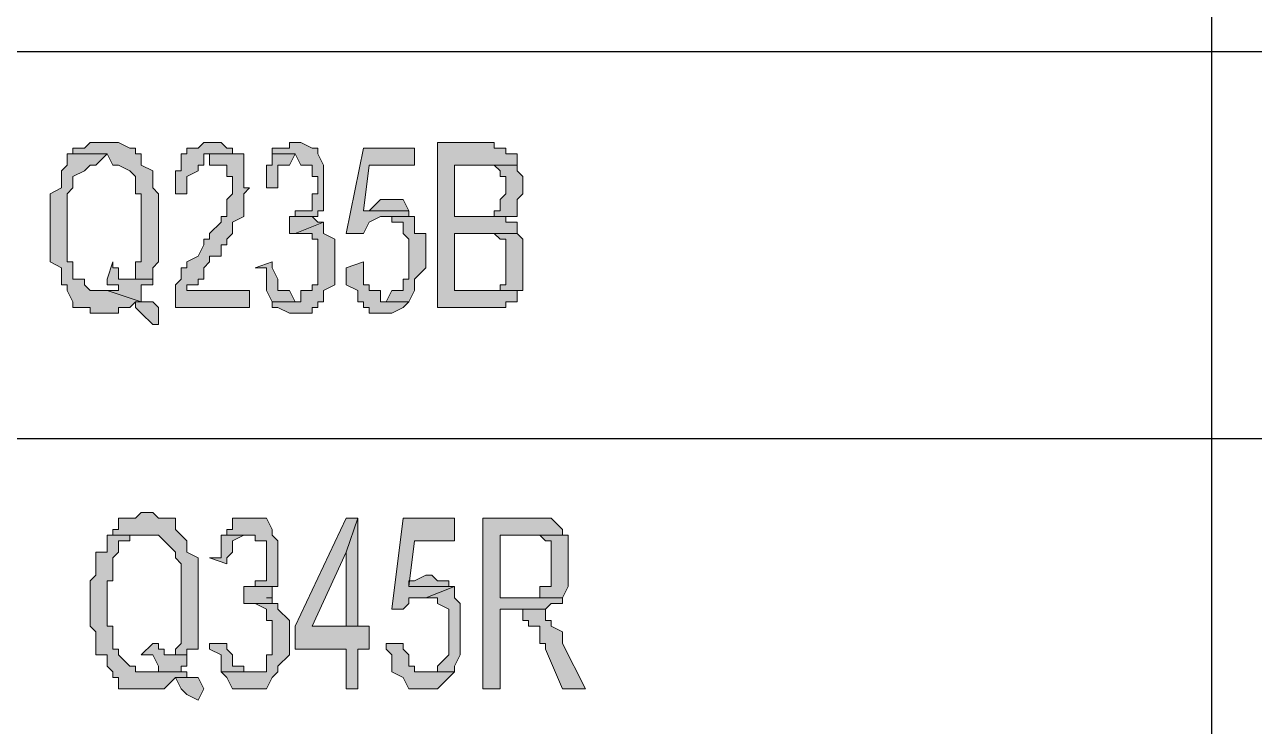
# Model space of a CAD drawing. Header units: millimetres. Extents: x 20 to 821, y 1 to 1134.
# Drawn here: x 677.79 to 716.67, y 190.48 to 212.67 of the extents above; entities that cross this region are included whole.
import ezdxf

# ---------------------------------------------------------------- set-up
doc = ezdxf.new("R2010")
doc.units = ezdxf.units.MM
doc.layers.add('1', color=7, linetype='Continuous')

msp = doc.modelspace()

# ---------------------------------------------------------------- hatches: boundary and pattern name
h = msp.add_hatch(color=0)
h.dxf.hatch_style = 2
h.paths.add_polyline_path([(680.4, 208.941732), (679.86, 208.941732), (679.68, 208.761732), (679.32, 208.761732), (679.32, 208.581732), (680.4, 208.581732), (680.58, 208.221732), (680.76, 208.221732), (681.12, 208.041732), (681.3, 207.861732), (681.3, 207.501732), (681.3, 207.321732), (681.48, 207.321732), (681.48, 207.141732), (681.48, 205.161732), (681.3, 205.161732), (681.3, 204.621732), (681.12, 204.621732), (681.84, 204.621732), (681.84, 204.981732), (682.02, 205.161732), (682.02, 207.321732), (681.84, 207.501732), (681.84, 208.041732), (681.48, 208.221732), (681.48, 208.581732), (681.3, 208.581732), (681.3, 208.761732), (681.12, 208.761732), (680.76, 208.941732)])
h = msp.add_hatch(color=0)
h.dxf.hatch_style = 2
h.paths.add_polyline_path([(683.64, 208.941732), (683.46, 208.941732), (683.28, 208.761732), (682.92, 208.761732), (682.92, 208.581732), (682.74, 208.581732), (682.74, 208.221732), (682.74, 208.041732), (682.56, 208.041732), (682.56, 207.321732), (682.92, 207.321732), (682.92, 207.861732), (683.28, 208.041732), (683.28, 208.221732), (683.46, 208.221732), (683.46, 208.581732), (683.64, 208.581732), (684.72, 208.581732), (684.36, 208.581732), (684.36, 208.761732), (684.18, 208.761732), (684, 208.941732)])
h = msp.add_hatch(color=0)
h.dxf.hatch_style = 2
h.paths.add_polyline_path([(686.34, 208.941732), (686.16, 208.941732), (686.16, 208.761732), (685.62, 208.761732), (685.62, 208.581732), (686.34, 208.581732), (686.52, 208.221732), (686.88, 208.221732), (686.88, 208.041732), (686.88, 207.861732), (687.06, 207.861732), (687.06, 207.321732), (686.88, 207.321732), (686.88, 206.781732), (686.34, 206.781732), (686.34, 206.601732), (687.06, 206.601732), (687.06, 206.781732), (687.24, 206.781732), (687.24, 207.141732), (687.24, 208.221732), (687.06, 208.581732), (687.06, 208.761732), (686.88, 208.761732), (686.52, 208.941732)])
h = msp.add_hatch(color=0)
h.dxf.hatch_style = 2
h.paths.add_polyline_path([(692.28, 208.941732), (690.84, 208.941732), (690.84, 203.721732), (693, 203.721732), (693, 203.901732), (693.36, 203.901732), (693.36, 204.261732), (691.38, 204.261732), (691.38, 206.061732), (693.36, 206.061732), (693.36, 206.421732), (693, 206.421732), (693, 206.601732), (691.38, 206.601732), (691.38, 208.221732), (693.36, 208.221732), (693.36, 208.581732), (693, 208.581732), (693, 208.761732), (692.64, 208.761732), (692.64, 208.941732)])
h = msp.add_hatch(color=0)
h.dxf.hatch_style = 2
h.paths.add_polyline_path([(679.32, 208.581732), (679.14, 208.581732), (679.14, 208.221732), (678.96, 208.041732), (678.96, 207.501732), (678.6, 207.321732), (678.6, 205.161732), (678.96, 204.981732), (678.96, 204.441732), (679.14, 204.441732), (679.14, 204.261732), (679.32, 203.901732), (679.32, 203.721732), (679.68, 203.721732), (679.86, 203.721732), (679.86, 203.541732), (680.76, 203.541732), (680.76, 203.721732), (681.12, 203.721732), (681.3, 203.901732), (681.84, 203.901732), (681.48, 203.901732), (680.4, 204.261732), (679.86, 204.261732), (679.68, 204.441732), (679.68, 204.621732), (679.32, 204.621732), (679.32, 205.161732), (679.14, 205.161732), (679.14, 207.321732), (679.32, 207.501732), (679.32, 207.861732), (679.68, 208.041732), (679.86, 208.221732), (680.04, 208.221732), (680.4, 208.581732)])
h = msp.add_hatch(color=0)
h.dxf.hatch_style = 2
h.paths.add_polyline_path([(684.72, 208.581732), (683.64, 208.581732), (683.64, 208.221732), (684.18, 208.221732), (684.18, 208.041732), (684.18, 207.861732), (684.36, 207.861732), (684.36, 207.321732), (684.18, 207.141732), (684.18, 206.601732), (684, 206.601732), (684, 206.421732), (683.64, 206.061732), (683.64, 205.881732), (683.46, 205.881732), (683.46, 205.701732), (683.28, 205.341732), (682.92, 205.161732), (682.92, 204.981732), (682.74, 204.981732), (682.74, 204.621732), (682.56, 204.441732), (682.56, 203.721732), (684.9, 203.721732), (684.9, 204.261732), (682.92, 204.261732), (682.92, 204.441732), (683.28, 204.441732), (683.28, 204.621732), (683.46, 204.621732), (683.46, 204.981732), (683.64, 205.161732), (683.64, 205.341732), (684, 205.341732), (684, 205.701732), (684.18, 205.701732), (684.18, 205.881732), (684.36, 206.061732), (684.36, 206.421732), (684.72, 206.601732), (684.72, 207.321732), (684.9, 207.501732), (684.72, 207.501732), (684.72, 207.861732)])
h = msp.add_hatch(color=0)
h.dxf.hatch_style = 2
h.paths.add_polyline_path([(685.62, 208.581732), (685.62, 208.221732), (685.44, 208.221732), (685.44, 207.501732), (685.62, 207.501732), (685.8, 207.501732), (685.8, 207.861732), (685.8, 208.221732), (686.16, 208.221732), (686.34, 208.581732)])
h = msp.add_hatch(color=0)
h.dxf.hatch_style = 2
h.paths.add_polyline_path([(690.12, 208.761732), (688.5, 208.761732), (687.96, 206.061732), (688.5, 206.061732), (688.68, 206.421732), (689.04, 206.601732), (689.94, 206.601732), (689.94, 206.781732), (688.5, 206.781732), (688.68, 208.221732), (690.12, 208.221732)])
h = msp.add_hatch(color=0)
h.dxf.hatch_style = 2
h.paths.add_polyline_path([(693.36, 208.221732), (692.1, 208.221732), (692.28, 208.221732), (692.64, 208.221732), (692.82, 208.041732), (692.82, 207.861732), (693, 207.861732), (693, 207.321732), (692.82, 207.141732), (692.82, 206.781732), (692.64, 206.781732), (692.64, 206.601732), (692.28, 206.601732), (692.1, 206.601732), (691.38, 206.601732), (693, 206.601732), (693.36, 206.601732), (693.36, 206.781732), (693.36, 207.141732), (693.54, 207.321732), (693.54, 207.861732), (693.36, 208.041732)])
h = msp.add_hatch(color=0)
h.dxf.hatch_style = 2
h.paths.add_polyline_path([(689.22, 207.141732), (689.04, 207.141732), (688.68, 206.781732), (688.5, 206.781732), (689.94, 206.781732), (689.76, 207.141732)])
h = msp.add_hatch(color=0)
h.dxf.hatch_style = 2
h.paths.add_polyline_path([(686.16, 206.601732), (686.16, 206.061732), (686.34, 206.061732), (687.24, 206.421732), (687.06, 206.421732), (686.88, 206.601732), (687.06, 206.601732), (686.34, 206.601732)])
h = msp.add_hatch(color=0)
h.dxf.hatch_style = 2
h.paths.add_polyline_path([(689.94, 206.601732), (689.22, 206.601732), (689.4, 206.601732), (689.4, 206.421732), (689.76, 206.421732), (689.76, 206.061732), (689.94, 205.881732), (689.94, 204.621732), (689.76, 204.621732), (689.76, 204.261732), (689.4, 204.261732), (689.22, 203.901732), (689.94, 203.901732), (690.12, 204.261732), (690.12, 204.621732), (690.48, 204.981732), (690.48, 206.061732), (690.12, 206.061732), (690.12, 206.601732)])
h = msp.add_hatch(color=0)
h.dxf.hatch_style = 2
h.paths.add_polyline_path([(687.24, 206.421732), (686.34, 206.061732), (686.88, 206.061732), (686.88, 205.881732), (687.06, 205.881732), (687.06, 205.701732), (687.06, 204.441732), (686.88, 204.441732), (686.88, 204.261732), (686.52, 204.261732), (686.52, 203.901732), (686.34, 203.901732), (685.62, 203.901732), (685.62, 203.721732), (685.8, 203.721732), (686.16, 203.541732), (686.88, 203.541732), (686.88, 203.721732), (687.06, 203.721732), (687.06, 203.901732), (687.24, 203.901732), (687.24, 204.261732), (687.6, 204.441732), (687.6, 205.881732), (687.24, 206.061732)])
h = msp.add_hatch(color=0)
h.dxf.hatch_style = 2
h.paths.add_polyline_path([(693.36, 206.061732), (692.28, 206.061732), (692.64, 206.061732), (692.82, 205.881732), (693, 205.881732), (693, 205.701732), (693, 204.441732), (692.82, 204.441732), (692.82, 204.261732), (692.64, 204.261732), (692.28, 204.261732), (691.38, 204.261732), (693.36, 204.261732), (693.54, 204.261732), (693.54, 204.441732), (693.54, 205.881732)])
h = msp.add_hatch(color=0)
h.dxf.hatch_style = 2
h.paths.add_polyline_path([(680.58, 205.161732), (680.4, 204.621732), (680.4, 204.441732), (680.58, 204.441732), (680.76, 204.441732), (680.76, 204.261732), (680.4, 204.261732), (681.48, 203.901732), (681.48, 204.441732), (681.84, 204.441732), (681.84, 204.621732), (681.12, 204.621732), (680.76, 204.621732), (680.76, 204.981732), (680.58, 204.981732)])
h = msp.add_hatch(color=0)
h.dxf.hatch_style = 2
h.paths.add_polyline_path([(685.62, 205.161732), (685.08, 204.981732), (685.44, 204.981732), (685.44, 204.621732), (685.44, 204.261732), (685.62, 203.901732), (686.34, 203.901732), (686.16, 204.261732), (685.8, 204.261732), (685.8, 204.441732), (685.8, 204.621732), (685.62, 204.981732)])
h = msp.add_hatch(color=0)
h.dxf.hatch_style = 2
h.paths.add_polyline_path([(688.5, 205.161732), (687.96, 204.981732), (687.96, 204.441732), (688.32, 204.261732), (688.32, 203.901732), (688.5, 203.901732), (688.5, 203.721732), (688.68, 203.721732), (688.68, 203.541732), (689.04, 203.541732), (689.4, 203.541732), (689.76, 203.721732), (689.94, 203.901732), (689.04, 203.901732), (689.04, 204.261732), (688.68, 204.261732), (688.68, 204.441732), (688.5, 204.441732), (688.5, 204.621732)])
h = msp.add_hatch(color=0)
h.dxf.hatch_style = 2
h.paths.add_polyline_path([(681.84, 203.901732), (681.3, 203.901732), (681.3, 203.721732), (681.48, 203.541732), (681.84, 203.181732), (682.02, 203.181732), (682.02, 203.721732)])
h = msp.add_hatch(color=0)
h.dxf.hatch_style = 2
h.paths.add_polyline_path([(681.48, 197.241732), (681.3, 197.061732), (680.76, 197.061732), (680.76, 196.701732), (680.58, 196.701732), (680.58, 196.521732), (682.02, 196.521732), (682.2, 196.341732), (682.56, 195.981732), (682.56, 195.801732), (682.74, 195.621732), (682.74, 193.101732), (682.56, 192.921732), (682.56, 192.741732), (682.92, 192.741732), (682.92, 192.921732), (683.28, 192.921732), (683.28, 195.801732), (682.92, 195.981732), (682.92, 196.341732), (682.74, 196.521732), (682.56, 196.701732), (682.56, 197.061732), (682.2, 197.061732), (682.02, 197.061732), (681.84, 197.241732)])
h = msp.add_hatch(color=0)
h.dxf.hatch_style = 2
h.paths.add_polyline_path([(684.9, 197.061732), (684.36, 197.061732), (684.36, 196.701732), (684.18, 196.701732), (684.18, 196.521732), (685.08, 196.521732), (685.08, 196.341732), (685.44, 196.341732), (685.44, 195.981732), (685.44, 195.081732), (685.08, 195.081732), (685.08, 194.901732), (684.9, 194.901732), (684.72, 194.901732), (685.62, 194.901732), (685.8, 194.901732), (685.8, 195.081732), (685.8, 196.341732), (685.62, 196.521732), (685.62, 196.701732), (685.44, 197.061732)])
h = msp.add_hatch(color=0)
h.dxf.hatch_style = 2
h.paths.add_polyline_path([(688.32, 197.061732), (687.96, 197.061732), (686.34, 193.641732), (686.34, 192.921732), (687.96, 192.921732), (687.96, 191.661732), (688.32, 191.661732), (688.32, 192.921732), (688.68, 192.921732), (688.68, 193.641732), (688.32, 193.641732), (686.88, 193.641732), (687.96, 195.981732)])
h = msp.add_hatch(color=0)
h.dxf.hatch_style = 2
h.paths.add_polyline_path([(688.32, 197.061732), (687.96, 195.981732), (687.96, 193.641732), (686.88, 193.641732), (688.32, 193.641732)])
h = msp.add_hatch(color=0)
h.dxf.hatch_style = 2
h.paths.add_polyline_path([(691.38, 197.061732), (689.76, 197.061732), (689.4, 194.181732), (689.76, 194.181732), (689.94, 194.361732), (689.94, 194.541732), (690.12, 194.541732), (690.48, 194.541732), (691.38, 194.901732), (689.94, 194.901732), (690.12, 196.341732), (691.38, 196.341732)])
h = msp.add_hatch(color=0)
h.dxf.hatch_style = 2
h.paths.add_polyline_path([(693.72, 197.061732), (692.28, 197.061732), (692.28, 191.661732), (692.82, 191.661732), (692.82, 194.181732), (694.26, 194.181732), (694.44, 194.361732), (694.8, 194.361732), (694.8, 194.541732), (692.82, 194.541732), (692.82, 196.521732), (694.8, 196.521732), (694.8, 196.701732), (694.44, 197.061732), (694.26, 197.061732)])
h = msp.add_hatch(color=0)
h.dxf.hatch_style = 2
h.paths.add_polyline_path([(680.58, 196.521732), (680.4, 196.521732), (680.4, 196.341732), (680.4, 195.981732), (680.04, 195.981732), (680.04, 195.261732), (679.86, 195.081732), (679.86, 193.641732), (680.04, 193.461732), (680.04, 193.101732), (680.04, 192.921732), (680.04, 192.741732), (680.4, 192.741732), (680.4, 192.381732), (680.58, 192.201732), (680.58, 192.021732), (680.76, 192.021732), (680.76, 191.661732), (681.12, 191.661732), (682.2, 191.661732), (682.56, 192.021732), (683.28, 192.021732), (682.92, 192.021732), (682.92, 192.201732), (681.48, 192.201732), (681.3, 192.201732), (681.3, 192.381732), (681.12, 192.381732), (680.76, 192.741732), (680.76, 192.921732), (680.58, 192.921732), (680.58, 193.641732), (680.4, 193.641732), (680.4, 195.081732), (680.58, 195.081732), (680.58, 195.801732), (680.76, 195.981732), (680.76, 196.341732), (681.12, 196.341732), (681.12, 196.521732), (681.3, 196.521732), (681.48, 196.521732)])
h = msp.add_hatch(color=0)
h.dxf.hatch_style = 2
h.paths.add_polyline_path([(684.18, 196.521732), (684, 196.521732), (684, 196.341732), (684, 195.801732), (683.64, 195.801732), (684.18, 195.621732), (684.18, 195.801732), (684.36, 195.981732), (684.36, 196.341732), (684.72, 196.521732), (684.9, 196.521732)])
h = msp.add_hatch(color=0)
h.dxf.hatch_style = 2
h.paths.add_polyline_path([(694.8, 196.521732), (693.72, 196.521732), (694.08, 196.521732), (694.26, 196.341732), (694.44, 196.341732), (694.44, 195.981732), (694.44, 194.901732), (694.26, 194.901732), (694.08, 194.901732), (694.08, 194.541732), (693.72, 194.541732), (692.82, 194.541732), (694.8, 194.541732), (694.98, 194.901732), (694.98, 196.521732)])
h = msp.add_hatch(color=0)
h.dxf.hatch_style = 2
h.paths.add_polyline_path([(690.66, 195.261732), (690.48, 195.261732), (690.12, 195.081732), (689.94, 195.081732), (689.94, 194.901732), (691.2, 194.901732), (691.2, 195.081732), (690.84, 195.081732)])
h = msp.add_hatch(color=0)
h.dxf.hatch_style = 2
h.paths.add_polyline_path([(684.72, 194.901732), (684.72, 194.361732), (684.9, 194.361732), (685.8, 194.361732), (685.62, 194.361732), (685.62, 194.541732), (685.44, 194.541732), (685.62, 194.541732), (685.62, 194.901732)])
h = msp.add_hatch(color=0)
h.dxf.hatch_style = 2
h.paths.add_polyline_path([(691.38, 194.901732), (690.48, 194.541732), (690.84, 194.541732), (690.84, 194.361732), (691.2, 194.181732), (691.2, 192.741732), (690.84, 192.381732), (690.84, 192.201732), (690.66, 192.201732), (690.48, 192.201732), (691.38, 192.201732), (691.38, 192.381732), (691.56, 192.741732), (691.56, 194.361732), (691.38, 194.541732)])
h = msp.add_hatch(color=0)
h.dxf.hatch_style = 2
h.paths.add_polyline_path([(685.8, 194.361732), (684.9, 194.361732), (685.08, 194.361732), (685.44, 194.181732), (685.44, 193.821732), (685.62, 193.821732), (685.62, 192.741732), (685.44, 192.741732), (685.44, 192.201732), (685.08, 192.201732), (684, 192.201732), (684.18, 192.021732), (684.36, 191.661732), (685.44, 191.661732), (685.62, 192.021732), (685.8, 192.201732), (685.8, 192.381732), (686.16, 192.741732), (686.16, 193.821732), (685.8, 194.181732)])
h = msp.add_hatch(color=0)
h.dxf.hatch_style = 2
h.paths.add_polyline_path([(694.08, 194.181732), (693.36, 194.181732), (693.54, 194.181732), (693.54, 193.821732), (693.72, 193.821732), (693.72, 193.641732), (694.08, 193.641732), (694.08, 193.101732), (694.26, 193.101732), (694.26, 192.921732), (694.8, 191.661732), (695.52, 191.661732), (694.8, 193.101732), (694.8, 193.461732), (694.44, 193.641732), (694.44, 193.821732), (694.26, 193.821732), (694.26, 194.181732)])
h = msp.add_hatch(color=0)
h.dxf.hatch_style = 2
h.paths.add_polyline_path([(681.84, 193.101732), (681.48, 192.741732), (681.84, 192.741732), (682.02, 192.381732), (682.02, 192.201732), (681.84, 192.201732), (681.48, 192.201732), (682.92, 192.201732), (682.74, 192.201732), (682.74, 192.381732), (682.92, 192.381732), (682.92, 192.741732), (682.2, 192.741732), (682.2, 192.921732), (682.02, 192.921732), (682.02, 193.101732)])
h = msp.add_hatch(color=0)
h.dxf.hatch_style = 2
h.paths.add_polyline_path([(684.18, 193.101732), (683.64, 193.101732), (683.64, 192.921732), (684, 192.741732), (684, 192.201732), (684.9, 192.201732), (684.72, 192.201732), (684.72, 192.381732), (684.36, 192.381732), (684.36, 192.741732), (684.18, 192.921732)])
h = msp.add_hatch(color=0)
h.dxf.hatch_style = 2
h.paths.add_polyline_path([(689.76, 193.101732), (689.22, 193.101732), (689.22, 192.921732), (689.4, 192.741732), (689.4, 192.201732), (689.76, 192.021732), (689.94, 191.661732), (690.84, 191.661732), (691.2, 192.021732), (691.38, 192.201732), (690.12, 192.201732), (690.12, 192.381732), (689.94, 192.381732), (689.94, 192.741732), (689.76, 192.921732)])
h = msp.add_hatch(color=0)
h.dxf.hatch_style = 2
h.paths.add_polyline_path([(683.28, 192.021732), (682.56, 192.021732), (682.74, 191.661732), (682.92, 191.481732), (683.28, 191.301732), (683.46, 191.661732)])

# ---------------------------------------------------------------- linework, layer by layer
at = {"layer": '1', "color": 0, "lineweight": 25}
for points in [[(715.32, 77.541732), (715.32, 419.721732)], [(557.64, 211.821732), (821.16, 211.821732)], [(557.64, 199.581732), (821.16, 199.581732)]]:
    msp.add_lwpolyline(points, dxfattribs=at)
at = {"layer": '1', "color": 0, "lineweight": 5}
for points in [[(680.4, 208.941732), (679.86, 208.941732), (679.68, 208.761732), (679.32, 208.761732), (679.32, 208.581732), (680.4, 208.581732), (680.58, 208.221732), (680.76, 208.221732), (681.12, 208.041732), (681.3, 207.861732), (681.3, 207.501732), (681.3, 207.321732), (681.48, 207.321732), (681.48, 207.141732), (681.48, 205.161732), (681.3, 205.161732), (681.3, 204.621732), (681.12, 204.621732), (681.84, 204.621732), (681.84, 204.981732), (682.02, 205.161732), (682.02, 207.321732), (681.84, 207.501732), (681.84, 208.041732), (681.48, 208.221732), (681.48, 208.581732), (681.3, 208.581732), (681.3, 208.761732), (681.12, 208.761732), (680.76, 208.941732), (680.4, 208.941732)], [(683.64, 208.941732), (683.46, 208.941732), (683.28, 208.761732), (682.92, 208.761732), (682.92, 208.581732), (682.74, 208.581732), (682.74, 208.221732), (682.74, 208.041732), (682.56, 208.041732), (682.56, 207.321732), (682.92, 207.321732), (682.92, 207.861732), (683.28, 208.041732), (683.28, 208.221732), (683.46, 208.221732), (683.46, 208.581732), (683.64, 208.581732), (684.72, 208.581732), (684.36, 208.581732), (684.36, 208.761732), (684.18, 208.761732), (684, 208.941732), (683.64, 208.941732)], [(686.34, 208.941732), (686.16, 208.941732), (686.16, 208.761732), (685.62, 208.761732), (685.62, 208.581732), (686.34, 208.581732), (686.52, 208.221732), (686.88, 208.221732), (686.88, 208.041732), (686.88, 207.861732), (687.06, 207.861732), (687.06, 207.321732), (686.88, 207.321732), (686.88, 206.781732), (686.88, 206.781732), (686.34, 206.781732), (686.34, 206.601732), (687.06, 206.601732), (687.06, 206.781732), (687.24, 206.781732), (687.24, 207.141732), (687.24, 208.221732), (687.06, 208.581732), (687.06, 208.761732), (686.88, 208.761732), (686.52, 208.941732), (686.34, 208.941732)], [(692.28, 208.941732), (690.84, 208.941732), (690.84, 203.721732), (693, 203.721732), (693, 203.901732), (693.36, 203.901732), (693.36, 204.261732), (691.38, 204.261732), (691.38, 206.061732), (693.36, 206.061732), (693.36, 206.421732), (693, 206.421732), (693, 206.601732), (691.38, 206.601732), (691.38, 208.221732), (693.36, 208.221732), (693.36, 208.581732), (693, 208.581732), (693, 208.761732), (692.64, 208.761732), (692.64, 208.941732), (692.28, 208.941732)], [(679.32, 208.581732), (679.14, 208.581732), (679.14, 208.221732), (678.96, 208.041732), (678.96, 207.501732), (678.6, 207.321732), (678.6, 205.161732), (678.96, 204.981732), (678.96, 204.981732), (678.96, 204.441732), (679.14, 204.441732), (679.14, 204.261732), (679.32, 203.901732), (679.32, 203.721732), (679.68, 203.721732), (679.86, 203.721732), (679.86, 203.541732), (680.76, 203.541732), (680.76, 203.721732), (681.12, 203.721732), (681.3, 203.901732), (681.84, 203.901732), (681.48, 203.901732), (680.4, 204.261732), (679.86, 204.261732), (679.68, 204.441732), (679.68, 204.621732), (679.32, 204.621732), (679.32, 205.161732), (679.14, 205.161732), (679.14, 207.321732), (679.32, 207.501732), (679.32, 207.861732), (679.68, 208.041732), (679.86, 208.221732), (680.04, 208.221732), (680.4, 208.581732), (679.32, 208.581732)], [(684.72, 208.581732), (683.64, 208.581732), (683.64, 208.221732), (684.18, 208.221732), (684.18, 208.041732), (684.18, 207.861732), (684.36, 207.861732), (684.36, 207.321732), (684.18, 207.141732), (684.18, 206.601732), (684, 206.601732), (684, 206.421732), (683.64, 206.061732), (683.64, 205.881732), (683.46, 205.881732), (683.46, 205.701732), (683.28, 205.341732), (682.92, 205.161732), (682.92, 204.981732), (682.74, 204.981732), (682.74, 204.621732), (682.56, 204.441732), (682.56, 203.721732), (684.9, 203.721732), (684.9, 204.261732), (682.92, 204.261732), (682.92, 204.441732), (683.28, 204.441732), (683.28, 204.621732), (683.46, 204.621732), (683.46, 204.981732), (683.64, 205.161732), (683.64, 205.341732), (684, 205.341732), (684, 205.701732), (684.18, 205.701732), (684.18, 205.881732), (684.36, 206.061732), (684.36, 206.421732), (684.72, 206.601732), (684.72, 207.321732), (684.9, 207.501732), (684.72, 207.501732), (684.72, 207.861732), (684.72, 208.581732)], [(685.62, 208.581732), (685.62, 208.221732), (685.44, 208.221732), (685.44, 207.501732), (685.62, 207.501732), (685.8, 207.501732), (685.8, 207.861732), (685.8, 208.221732), (686.16, 208.221732), (686.34, 208.581732), (685.62, 208.581732)], [(690.12, 208.761732), (688.5, 208.761732), (687.96, 206.061732), (688.5, 206.061732), (688.68, 206.421732), (689.04, 206.601732), (689.94, 206.601732), (689.94, 206.781732), (688.5, 206.781732), (688.68, 208.221732), (690.12, 208.221732), (690.12, 208.761732)], [(693.36, 208.221732), (692.1, 208.221732), (692.28, 208.221732), (692.64, 208.221732), (692.82, 208.041732), (692.82, 207.861732), (693, 207.861732), (693, 207.321732), (692.82, 207.141732), (692.82, 206.781732), (692.64, 206.781732), (692.64, 206.601732), (692.28, 206.601732), (692.1, 206.601732), (691.38, 206.601732), (693, 206.601732), (693.36, 206.601732), (693.36, 206.781732), (693.36, 207.141732), (693.54, 207.321732), (693.54, 207.861732), (693.36, 208.041732), (693.36, 208.221732)], [(689.22, 207.141732), (689.04, 207.141732), (688.68, 206.781732), (688.5, 206.781732), (689.94, 206.781732), (689.76, 207.141732), (689.22, 207.141732)], [(686.16, 206.601732), (686.16, 206.061732), (686.34, 206.061732), (687.24, 206.421732), (687.06, 206.421732), (686.88, 206.601732), (687.06, 206.601732), (686.34, 206.601732), (686.16, 206.601732)], [(689.94, 206.601732), (689.22, 206.601732), (689.4, 206.601732), (689.4, 206.421732), (689.76, 206.421732), (689.76, 206.061732), (689.94, 205.881732), (689.94, 204.621732), (689.76, 204.621732), (689.76, 204.261732), (689.4, 204.261732), (689.4, 204.261732), (689.22, 203.901732), (689.94, 203.901732), (690.12, 204.261732), (690.12, 204.621732), (690.48, 204.981732), (690.48, 206.061732), (690.12, 206.061732), (690.12, 206.601732), (689.94, 206.601732)], [(687.24, 206.421732), (686.34, 206.061732), (686.88, 206.061732), (686.88, 205.881732), (687.06, 205.881732), (687.06, 205.701732), (687.06, 204.441732), (686.88, 204.441732), (686.88, 204.261732), (686.52, 204.261732), (686.52, 203.901732), (686.34, 203.901732), (685.62, 203.901732), (685.62, 203.901732), (685.62, 203.721732), (685.8, 203.721732), (686.16, 203.541732), (686.88, 203.541732), (686.88, 203.721732), (687.06, 203.721732), (687.06, 203.901732), (687.24, 203.901732), (687.24, 204.261732), (687.6, 204.441732), (687.6, 205.881732), (687.24, 206.061732), (687.24, 206.421732)], [(693.36, 206.061732), (692.28, 206.061732), (692.64, 206.061732), (692.82, 205.881732), (693, 205.881732), (693, 205.701732), (693, 204.441732), (692.82, 204.441732), (692.82, 204.261732), (692.64, 204.261732), (692.28, 204.261732), (691.38, 204.261732), (693.36, 204.261732), (693.54, 204.261732), (693.54, 204.441732), (693.54, 205.881732), (693.36, 206.061732)], [(680.58, 205.161732), (680.4, 204.621732), (680.4, 204.441732), (680.58, 204.441732), (680.76, 204.441732), (680.76, 204.261732), (680.4, 204.261732), (681.48, 203.901732), (681.48, 204.441732), (681.84, 204.441732), (681.84, 204.621732), (681.12, 204.621732), (680.76, 204.621732), (680.76, 204.981732), (680.58, 204.981732), (680.58, 205.161732)], [(685.62, 205.161732), (685.08, 204.981732), (685.44, 204.981732), (685.44, 204.621732), (685.44, 204.261732), (685.62, 203.901732), (686.34, 203.901732), (686.16, 204.261732), (685.8, 204.261732), (685.8, 204.441732), (685.8, 204.621732), (685.62, 204.981732), (685.62, 205.161732)], [(688.5, 205.161732), (687.96, 204.981732), (687.96, 204.441732), (688.32, 204.261732), (688.32, 203.901732), (688.5, 203.901732), (688.5, 203.721732), (688.68, 203.721732), (688.68, 203.541732), (689.04, 203.541732), (689.4, 203.541732), (689.76, 203.721732), (689.94, 203.901732), (689.04, 203.901732), (689.04, 204.261732), (688.68, 204.261732), (688.68, 204.441732), (688.5, 204.441732), (688.5, 204.621732), (688.5, 205.161732)], [(681.84, 203.901732), (681.3, 203.901732), (681.3, 203.721732), (681.48, 203.541732), (681.84, 203.181732), (682.02, 203.181732), (682.02, 203.721732), (681.84, 203.901732)], [(681.48, 197.241732), (681.3, 197.061732), (680.76, 197.061732), (680.76, 196.701732), (680.58, 196.701732), (680.58, 196.521732), (682.02, 196.521732), (682.2, 196.341732), (682.56, 195.981732), (682.56, 195.801732), (682.74, 195.621732), (682.74, 195.621732), (682.74, 193.101732), (682.56, 192.921732), (682.56, 192.741732), (682.92, 192.741732), (682.92, 192.921732), (683.28, 192.921732), (683.28, 195.801732), (682.92, 195.981732), (682.92, 196.341732), (682.74, 196.521732), (682.56, 196.701732), (682.56, 197.061732), (682.2, 197.061732), (682.02, 197.061732), (681.84, 197.241732), (681.48, 197.241732)], [(684.9, 197.061732), (684.36, 197.061732), (684.36, 196.701732), (684.18, 196.701732), (684.18, 196.521732), (685.08, 196.521732), (685.08, 196.341732), (685.44, 196.341732), (685.44, 195.981732), (685.44, 195.081732), (685.08, 195.081732), (685.08, 195.081732), (685.08, 194.901732), (684.9, 194.901732), (684.72, 194.901732), (685.62, 194.901732), (685.8, 194.901732), (685.8, 195.081732), (685.8, 196.341732), (685.62, 196.521732), (685.62, 196.701732), (685.44, 197.061732), (684.9, 197.061732)], [(688.32, 197.061732), (687.96, 197.061732), (686.34, 193.641732), (686.34, 192.921732), (687.96, 192.921732), (687.96, 191.661732), (688.32, 191.661732), (688.32, 192.921732), (688.68, 192.921732), (688.68, 193.641732), (688.32, 193.641732), (686.88, 193.641732), (687.96, 195.981732), (688.32, 197.061732)], [(688.32, 197.061732), (687.96, 195.981732), (687.96, 193.641732), (686.88, 193.641732), (688.32, 193.641732), (688.32, 197.061732)], [(691.38, 197.061732), (689.76, 197.061732), (689.4, 194.181732), (689.76, 194.181732), (689.94, 194.361732), (689.94, 194.541732), (690.12, 194.541732), (690.48, 194.541732), (691.38, 194.901732), (689.94, 194.901732), (690.12, 196.341732), (691.38, 196.341732), (691.38, 197.061732)], [(693.72, 197.061732), (692.28, 197.061732), (692.28, 191.661732), (692.82, 191.661732), (692.82, 194.181732), (694.26, 194.181732), (694.44, 194.361732), (694.8, 194.361732), (694.8, 194.541732), (692.82, 194.541732), (692.82, 196.521732), (694.8, 196.521732), (694.8, 196.701732), (694.44, 197.061732), (694.26, 197.061732), (694.26, 197.061732), (693.72, 197.061732)], [(680.58, 196.521732), (680.4, 196.521732), (680.4, 196.341732), (680.4, 195.981732), (680.04, 195.981732), (680.04, 195.261732), (679.86, 195.081732), (679.86, 193.641732), (680.04, 193.461732), (680.04, 193.101732), (680.04, 192.921732), (680.04, 192.741732), (680.4, 192.741732), (680.4, 192.381732), (680.58, 192.201732), (680.58, 192.021732), (680.76, 192.021732), (680.76, 191.661732), (681.12, 191.661732), (682.2, 191.661732), (682.56, 192.021732), (683.28, 192.021732), (682.92, 192.021732), (682.92, 192.201732), (681.48, 192.201732), (681.3, 192.201732), (681.3, 192.381732), (681.12, 192.381732), (680.76, 192.741732), (680.76, 192.921732), (680.58, 192.921732), (680.58, 193.641732), (680.4, 193.641732), (680.4, 195.081732), (680.58, 195.081732), (680.58, 195.801732), (680.76, 195.981732), (680.76, 196.341732), (681.12, 196.341732), (681.12, 196.521732), (681.3, 196.521732), (681.48, 196.521732), (680.58, 196.521732)], [(684.18, 196.521732), (684, 196.521732), (684, 196.341732), (684, 195.801732), (683.64, 195.801732), (684.18, 195.621732), (684.18, 195.801732), (684.36, 195.981732), (684.36, 196.341732), (684.72, 196.521732), (684.9, 196.521732), (684.18, 196.521732)], [(694.8, 196.521732), (693.72, 196.521732), (694.08, 196.521732), (694.26, 196.341732), (694.44, 196.341732), (694.44, 195.981732), (694.44, 194.901732), (694.26, 194.901732), (694.08, 194.901732), (694.08, 194.541732), (693.72, 194.541732), (692.82, 194.541732), (694.8, 194.541732), (694.98, 194.901732), (694.98, 196.521732), (694.8, 196.521732)], [(690.66, 195.261732), (690.48, 195.261732), (690.12, 195.081732), (689.94, 195.081732), (689.94, 194.901732), (691.2, 194.901732), (691.2, 195.081732), (690.84, 195.081732), (690.66, 195.261732)], [(684.72, 194.901732), (684.72, 194.361732), (684.9, 194.361732), (685.8, 194.361732), (685.62, 194.361732), (685.62, 194.541732), (685.44, 194.541732), (685.62, 194.541732), (685.62, 194.901732), (684.72, 194.901732)], [(691.38, 194.901732), (690.48, 194.541732), (690.84, 194.541732), (690.84, 194.361732), (691.2, 194.181732), (691.2, 192.741732), (690.84, 192.381732), (690.84, 192.201732), (690.66, 192.201732), (690.66, 192.201732), (690.48, 192.201732), (691.38, 192.201732), (691.38, 192.381732), (691.56, 192.741732), (691.56, 194.361732), (691.38, 194.541732), (691.38, 194.901732)], [(685.8, 194.361732), (684.9, 194.361732), (685.08, 194.361732), (685.44, 194.181732), (685.44, 193.821732), (685.62, 193.821732), (685.62, 192.741732), (685.44, 192.741732), (685.44, 192.201732), (685.08, 192.201732), (684, 192.201732), (684.18, 192.021732), (684.36, 191.661732), (685.44, 191.661732), (685.62, 192.021732), (685.8, 192.201732), (685.8, 192.381732), (686.16, 192.741732), (686.16, 193.821732), (685.8, 194.181732), (685.8, 194.361732)], [(694.08, 194.181732), (693.36, 194.181732), (693.54, 194.181732), (693.54, 193.821732), (693.72, 193.821732), (693.72, 193.641732), (694.08, 193.641732), (694.08, 193.101732), (694.26, 193.101732), (694.26, 192.921732), (694.8, 191.661732), (695.52, 191.661732), (694.8, 193.101732), (694.8, 193.461732), (694.44, 193.641732), (694.44, 193.821732), (694.26, 193.821732), (694.26, 193.821732), (694.26, 194.181732), (694.08, 194.181732)], [(681.84, 193.101732), (681.48, 192.741732), (681.84, 192.741732), (682.02, 192.381732), (682.02, 192.201732), (681.84, 192.201732), (681.48, 192.201732), (682.92, 192.201732), (682.74, 192.201732), (682.74, 192.381732), (682.92, 192.381732), (682.92, 192.741732), (682.2, 192.741732), (682.2, 192.921732), (682.02, 192.921732), (682.02, 193.101732), (681.84, 193.101732)], [(684.18, 193.101732), (683.64, 193.101732), (683.64, 192.921732), (684, 192.741732), (684, 192.201732), (684.9, 192.201732), (684.72, 192.201732), (684.72, 192.381732), (684.36, 192.381732), (684.36, 192.741732), (684.18, 192.921732), (684.18, 193.101732)], [(689.76, 193.101732), (689.22, 193.101732), (689.22, 192.921732), (689.4, 192.741732), (689.4, 192.201732), (689.76, 192.021732), (689.94, 191.661732), (690.84, 191.661732), (691.2, 192.021732), (691.2, 192.021732), (691.38, 192.201732), (690.12, 192.201732), (690.12, 192.381732), (689.94, 192.381732), (689.94, 192.741732), (689.76, 192.921732), (689.76, 193.101732)], [(683.28, 192.021732), (682.56, 192.021732), (682.74, 191.661732), (682.92, 191.481732), (683.28, 191.301732), (683.46, 191.661732), (683.28, 192.021732)]]:
    msp.add_lwpolyline(points, dxfattribs=at)

doc.saveas('drawing.dxf')
